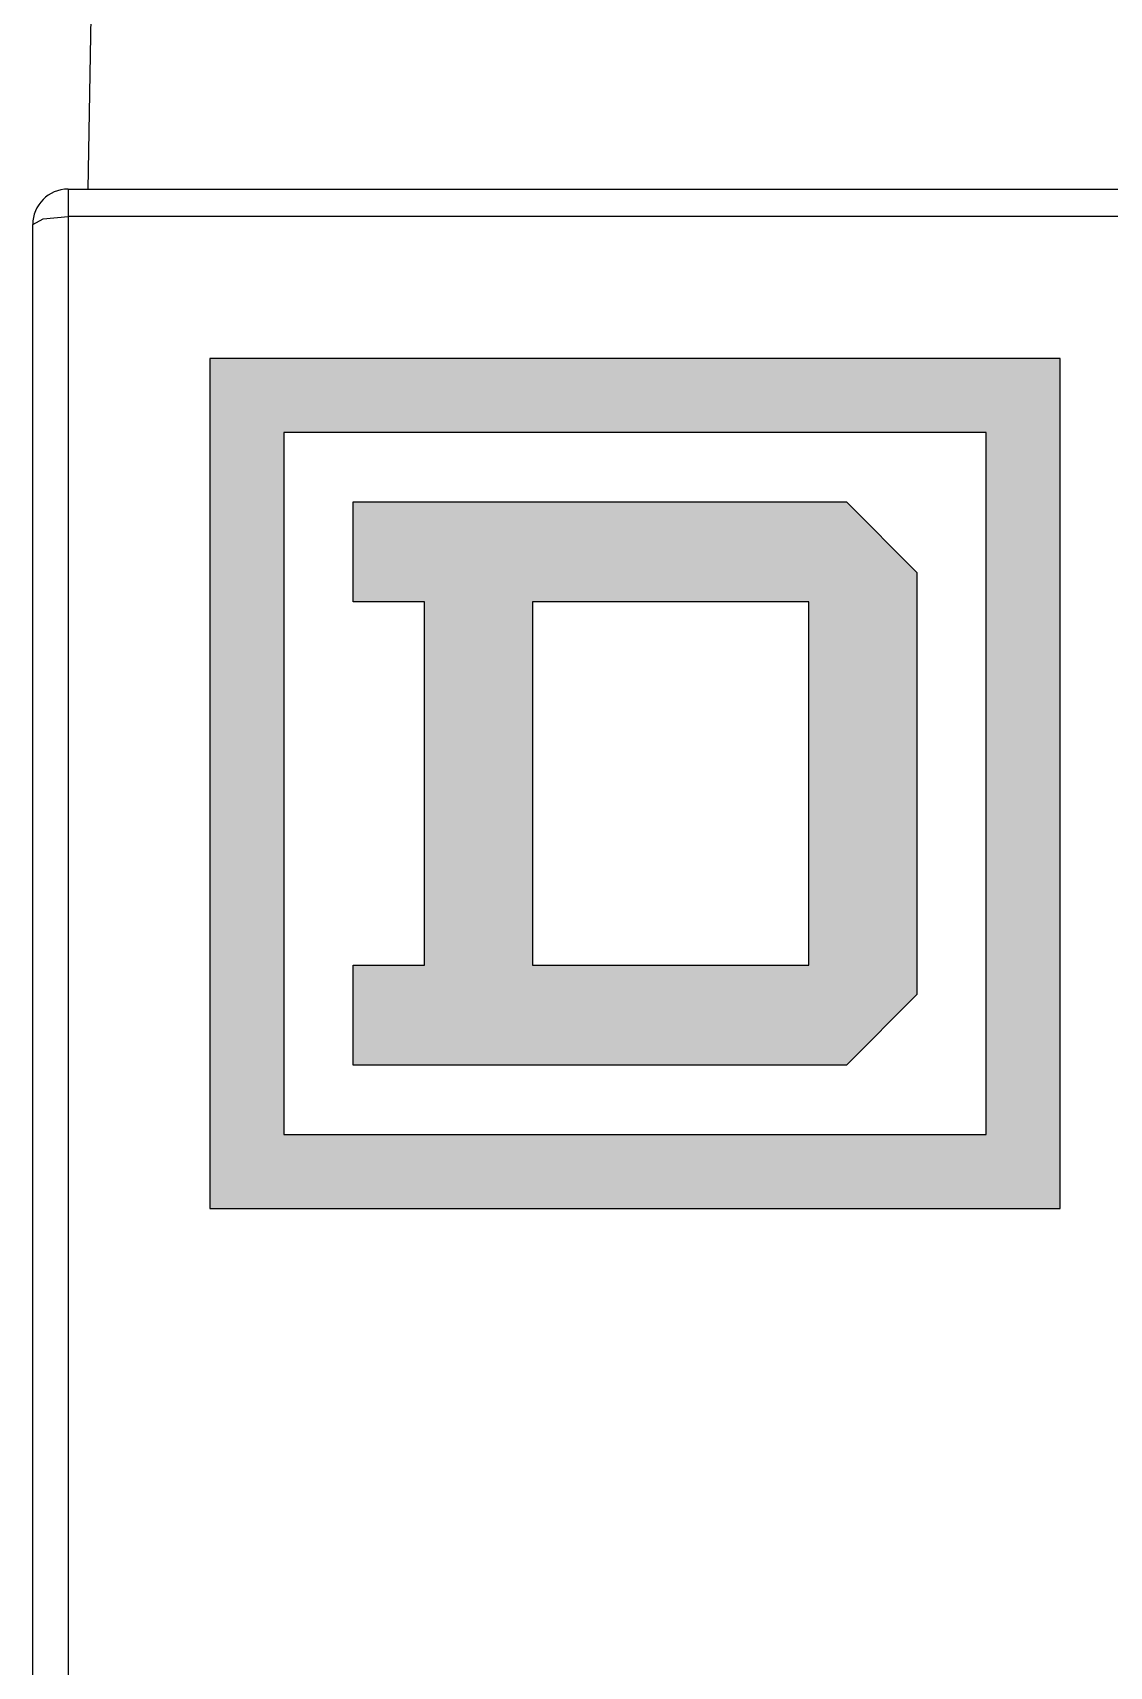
# Paper-space layout 'ARCH-D(24x36)' of a CAD drawing. Header units: inches. Extents: x 0.1 to 35.7, y 0.1 to 23.7.
# Drawn here: x 16.4617 to 16.7608, y 17.7272 to 18.1811 of the extents above; entities that cross this region are included whole.
import ezdxf

# ---------------------------------------------------------------- set-up
doc = ezdxf.new("R2010")
doc.units = ezdxf.units.IN
doc.header["$MEASUREMENT"] = 0

# ---------------------------------------------------------------- blocks, each defined once
blk = doc.blocks.new('LOGO-SQUARED')
h = blk.add_hatch(color=256)
h.paths.add_polyline_path([(-0.5, 0.5), (-0.5, -0.5), (0.5, -0.5), (0.5, 0.5)])
h.paths.add_polyline_path([(0.4129, 0.4129), (0.4129, -0.4129), (-0.4129, -0.4129), (-0.4129, 0.4129)], flags=16)
h.paths.add_polyline_path([(0.2485, 0.3312), (0.3314, 0.2483), (0.3314, -0.2483), (0.2485, -0.3312), (-0.3314, -0.3312), (-0.3314, -0.2137), (-0.2474, -0.2137), (-0.2474, 0.2137), (-0.3314, 0.2137), (-0.3314, 0.3312)], flags=0)
h.paths.add_polyline_path([(0.2045, 0.2137), (0.2045, -0.2137), (-0.1206, -0.2137), (-0.1206, 0.2137)], flags=0)
h = blk.add_hatch(color=256)
h.paths.add_polyline_path([(-0.3314, 0.3312), (-0.3314, 0.2137), (-0.2474, 0.2137), (-0.2474, -0.2137), (-0.3314, -0.2137), (-0.3314, -0.3312), (0.2485, -0.3312), (0.3314, -0.2483), (0.3314, 0.2483), (0.2485, 0.3312)])
h.paths.add_polyline_path([(0.2045, 0.2137), (0.2045, -0.2137), (-0.1206, -0.2137), (-0.1206, 0.2137)], flags=16)
for points in [[(-0.5, -0.5), (0.5, -0.5), (0.5, 0.5), (-0.5, 0.5)], [(-0.4129, -0.4129), (0.4129, -0.4129), (0.4129, 0.4129), (-0.4129, 0.4129)], [(-0.2474, 0.2137), (-0.3314, 0.2137), (-0.3314, 0.3312), (0.2485, 0.3312), (0.3314, 0.2483), (0.3314, -0.2483), (0.2485, -0.3312), (-0.3314, -0.3312), (-0.3314, -0.2137), (-0.2474, -0.2137)], [(-0.1206, 0.2137), (-0.1206, -0.2137), (0.2045, -0.2137), (0.2045, 0.2137)]]:
    blk.add_lwpolyline(points, close=True)
blk = doc.blocks.new('LOGO-SQUARED-CLIPSAL')
blk.add_blockref('LOGO-SQUARED', (0.5, 0))
blk = doc.blocks.new('SLC5504xRVFCx')
blk.add_line((0.02336, 1.34447), (0.01535, 0.88579))
at = {"color": 190}
for p, q in [((0.00984, 0.88583), (0.00984, 0.88368)), ((0.00984, 0.88583), (2.81693, 0.88583)), ((0.00984, 0.88368), (0.00984, 0.87818)), ((0, 0.87598), (0.00288, 0.87754)), ((0.00288, 0.87754), (0.00984, 0.87818)), ((0.34055, 0.87818), (0.00984, 0.87818)), ((0.00984, 0.87818), (0.00984, -0.87818)), ((0, -0.87598), (0, 0.87598))]:
    blk.add_line(p, q, dxfattribs=at)
blk.add_arc((0.00984, 0.87598), 0.00984, 90, 180, dxfattribs=at)
at = {"xscale": 0.23622047244, "yscale": 0.23622047244, "zscale": 0.23622047244}
blk.add_blockref('LOGO-SQUARED-CLIPSAL', (0.04921, 0.7207), dxfattribs=at)

psp = doc.layouts.new('ARCH-D(24x36)')

# ---------------------------------------------------------------- block references
psp.add_blockref('SLC5504xRVFCx', (16.46172, 17.25179))

doc.saveas('drawing.dxf')
